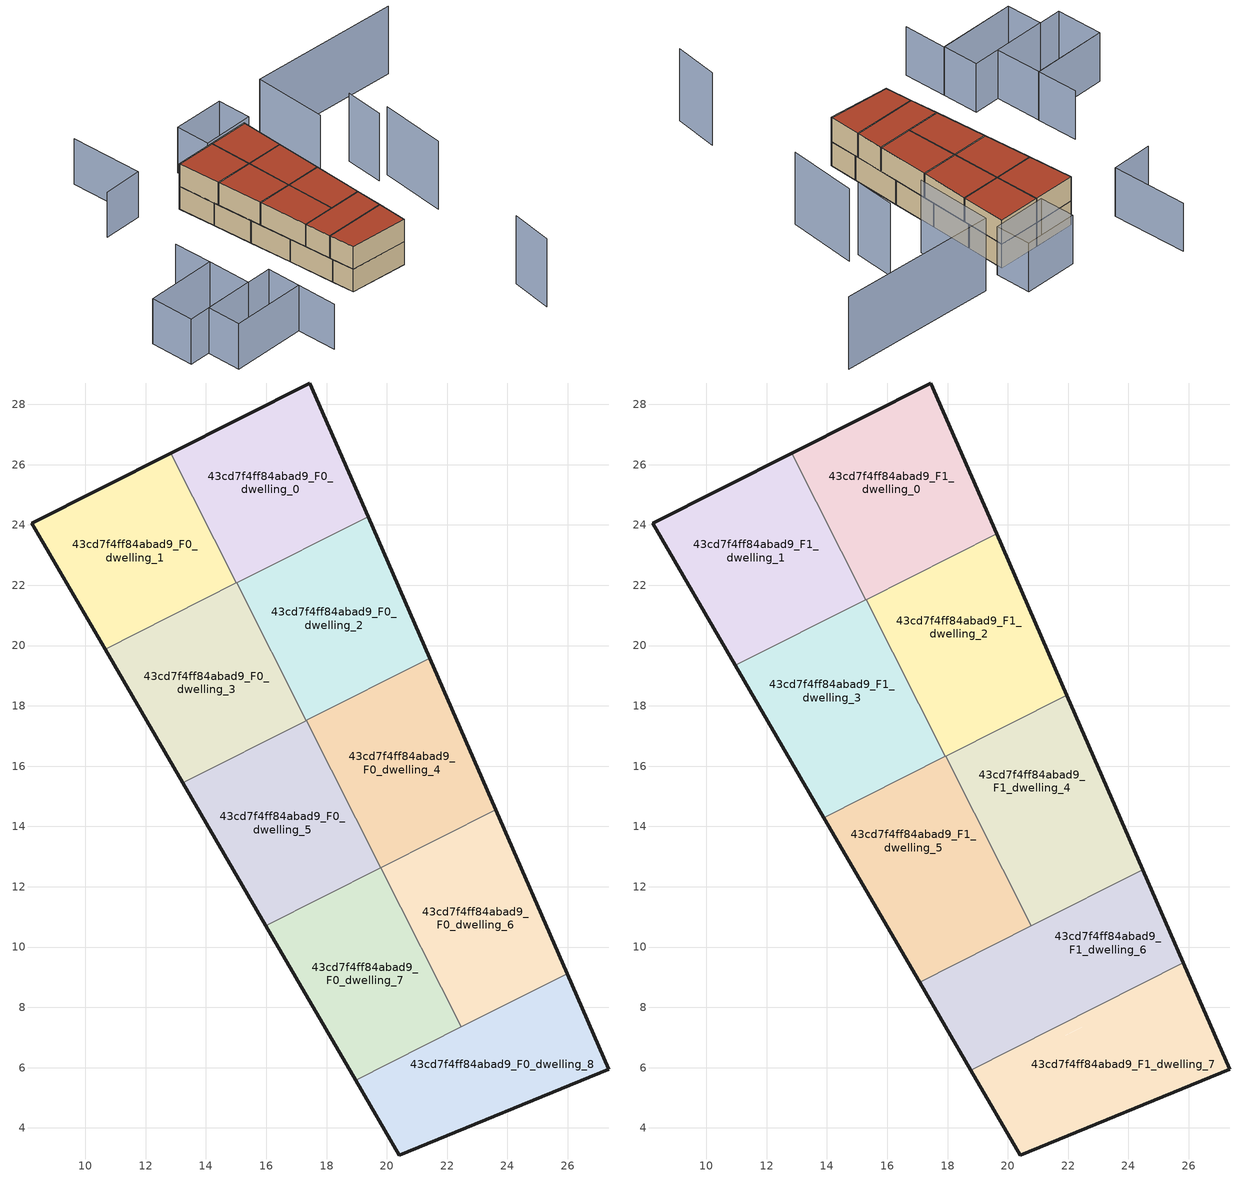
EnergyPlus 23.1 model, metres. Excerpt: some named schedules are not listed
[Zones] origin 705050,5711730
43cd7f4ff84abad9_F0_dwelling_0
 floor ground (EU_floor_Construction): 19.38,24.28 17.45,28.71 12.84,26.38 15.01,22.08 z0
 wall outside (EU_wall_Construction): 12.84,26.38 17.45,28.71 19.38,24.28 z0:3
 wall to 43cd7f4ff84abad9_F0_dwelling_1 (EU_wall_Construction): 15.01,22.08 12.84,26.38 z0:3
 wall to 43cd7f4ff84abad9_F0_dwelling_2 (EU_wall_Construction): 19.38,24.28 15.02,22.08 z0:3
 wall to 43cd7f4ff84abad9_F0_dwelling_3 (EU_wall_Construction): 15.01,22.08,1.5 15.02,22.08,0 15.01,22.08,0
43cd7f4ff84abad9_F0_dwelling_1
 floor ground (EU_floor_Construction): 15.01,22.08 12.84,26.38 8.22,24.06 10.65,19.88 z0
 wall outside (EU_wall_Construction): 10.65,19.88 8.22,24.06 12.84,26.38 z0:3
 wall to 43cd7f4ff84abad9_F0_dwelling_3 (EU_wall_Construction): 15.01,22.08 10.65,19.88 z0:3
43cd7f4ff84abad9_F0_dwelling_2
 floor ground (EU_floor_Construction): 21.42,19.58 19.38,24.28 15.02,22.08 17.32,17.51 z0
 wall outside (EU_wall_Construction): 19.38,24.28 21.42,19.58 z0:3
 wall to 43cd7f4ff84abad9_F0_dwelling_3 (EU_wall_Construction): 17.32,17.51 15.02,22.08 z0:3
 wall to 43cd7f4ff84abad9_F0_dwelling_4 (EU_wall_Construction): 21.42,19.58 17.33,17.51 z0:3
 wall to 43cd7f4ff84abad9_F0_dwelling_5 (EU_wall_Construction): 17.33,17.51 17.32,17.51 z0:3
43cd7f4ff84abad9_F0_dwelling_3
 floor ground (EU_floor_Construction): 17.32,17.51 15.02,22.08 10.65,19.88 13.23,15.45 z0
 wall outside (EU_wall_Construction): 13.23,15.45 10.65,19.88 z0:3
 wall to 43cd7f4ff84abad9_F0_dwelling_5 (EU_wall_Construction): 17.32,17.51 13.23,15.45 z0:3
43cd7f4ff84abad9_F0_dwelling_4
 floor ground (EU_floor_Construction): 23.61,14.55 21.42,19.58 17.33,17.51 19.79,12.63 z0
 wall outside (EU_wall_Construction): 21.42,19.58 23.61,14.55 z0:3
 wall to 43cd7f4ff84abad9_F0_dwelling_5 (EU_wall_Construction): 19.79,12.63 17.33,17.51 z0:3
 wall to 43cd7f4ff84abad9_F0_dwelling_6 (EU_wall_Construction): 23.61,14.55 19.8,12.63 z0:3
 wall to 43cd7f4ff84abad9_F0_dwelling_7 (EU_wall_Construction): 19.8,12.63 19.79,12.63 z0:3
43cd7f4ff84abad9_F0_dwelling_5
 floor ground (EU_floor_Construction): 19.79,12.63 17.33,17.51 13.23,15.45 15.98,10.71 z0
 wall outside (EU_wall_Construction): 15.98,10.71 13.23,15.45 z0:3
 wall to 43cd7f4ff84abad9_F0_dwelling_7 (EU_wall_Construction): 19.79,12.63 15.98,10.71 z0:3
43cd7f4ff84abad9_F0_dwelling_6
 floor ground (EU_floor_Construction): 25.98,9.12 23.61,14.55 19.8,12.63 22.46,7.35 z0
 wall outside (EU_wall_Construction): 23.61,14.55 25.98,9.12 z0:3
 wall to 43cd7f4ff84abad9_F0_dwelling_7 (EU_wall_Construction): 22.46,7.35 19.8,12.63 z0:3
 wall to 43cd7f4ff84abad9_F0_dwelling_8 (EU_wall_Construction): 25.98,9.12 22.46,7.35 z0:3
43cd7f4ff84abad9_F0_dwelling_7
 floor ground (EU_floor_Construction): 22.46,7.35 19.8,12.63 15.98,10.71 18.96,5.58 z0
 wall outside (EU_wall_Construction): 18.96,5.58 15.98,10.71 z0:3
 wall to 43cd7f4ff84abad9_F0_dwelling_8 (EU_wall_Construction): 22.46,7.35 18.96,5.58 z0:3
 roof outside (EU_roof_Construction): 19.8,12.63 20.78,10.7 17.07,8.84 20.77,10.7 19.8,12.63 15.98,10.71 z3
43cd7f4ff84abad9_F0_dwelling_8
 floor ground (EU_floor_Construction): 27.36,5.95 25.98,9.12 18.96,5.58 20.41,3.1 z0
 wall outside (EU_wall_Construction): 25.98,9.12 27.36,5.95 20.41,3.1 18.96,5.58 z0:3
43cd7f4ff84abad9_F1_dwelling_0
 floor to 43cd7f4ff84abad9_F0_dwelling_0 (EU_floor_Construction): 19.38,24.28 17.45,28.71 12.84,26.38 15.01,22.08 z3
 floor to 43cd7f4ff84abad9_F0_dwelling_3 (EU_floor_Construction): 15.3,21.52 15.02,22.08 15.29,21.52 z3
 floor to 43cd7f4ff84abad9_F0_dwelling_2 (EU_floor_Construction): 19.62,23.71 19.38,24.28 15.02,22.08 15.3,21.52 z3
 wall outside (EU_wall_Construction): 12.84,26.38 17.45,28.71 19.62,23.71 z3:6
 wall to 43cd7f4ff84abad9_F1_dwelling_1 (EU_wall_Construction): 15.29,21.52 12.84,26.38 z3:6
 wall to 43cd7f4ff84abad9_F1_dwelling_2 (EU_wall_Construction): 19.62,23.71 15.3,21.53 z3:6
 wall to 43cd7f4ff84abad9_F1_dwelling_3 (EU_wall_Construction): 15.3,21.53 15.29,21.52 z3:6
 roof outside (EU_roof_Construction): 17.45,28.71 19.62,23.71 15.29,21.52 12.84,26.38 z6
43cd7f4ff84abad9_F1_dwelling_1
 floor to 43cd7f4ff84abad9_F0_dwelling_1 (EU_floor_Construction): 15.01,22.08 12.84,26.38 8.22,24.06 10.65,19.88 z3
 floor to 43cd7f4ff84abad9_F0_dwelling_3 (EU_floor_Construction): 15.29,21.52 15.01,22.08 10.65,19.88 10.96,19.34 z3
 wall outside (EU_wall_Construction): 10.96,19.34 8.22,24.06 12.84,26.38 z3:6
 wall to 43cd7f4ff84abad9_F1_dwelling_3 (EU_wall_Construction): 15.29,21.52 10.96,19.34 z3:6
 roof outside (EU_roof_Construction): 12.84,26.38 15.29,21.52 10.96,19.34 8.22,24.06 z6
43cd7f4ff84abad9_F1_dwelling_2
 floor to 43cd7f4ff84abad9_F0_dwelling_2 (EU_floor_Construction): 21.42,19.58 19.62,23.71 15.3,21.53 17.32,17.51 z3
 floor to 43cd7f4ff84abad9_F0_dwelling_4 (EU_floor_Construction): 21.95,18.35 21.42,19.58 17.33,17.51 17.93,16.33 z3
 floor to 43cd7f4ff84abad9_F0_dwelling_5 (EU_floor_Construction): 17.93,16.33 17.32,17.51 17.92,16.32 z3
 wall outside (EU_wall_Construction): 19.62,23.71 21.95,18.35 z3:6
 wall to 43cd7f4ff84abad9_F1_dwelling_3 (EU_wall_Construction): 17.92,16.32 15.3,21.53 z3:6
 wall to 43cd7f4ff84abad9_F1_dwelling_4 (EU_wall_Construction): 21.95,18.35 17.93,16.33 z3:6
 wall to 43cd7f4ff84abad9_F1_dwelling_5 (EU_wall_Construction): 17.93,16.33 17.92,16.32 z3:6
 roof outside (EU_roof_Construction): 19.62,23.71 21.95,18.35 17.92,16.32 15.3,21.53 z6
43cd7f4ff84abad9_F1_dwelling_3
 floor to 43cd7f4ff84abad9_F0_dwelling_3 (EU_floor_Construction): 17.32,17.51 15.3,21.52 10.96,19.34 13.23,15.45 z3
 floor to 43cd7f4ff84abad9_F0_dwelling_5 (EU_floor_Construction): 17.92,16.32 17.32,17.51 13.23,15.45 13.9,14.29 z3
 wall outside (EU_wall_Construction): 13.9,14.29 10.96,19.34 z3:6
 wall to 43cd7f4ff84abad9_F1_dwelling_5 (EU_wall_Construction): 17.92,16.32 13.9,14.29 z3:6
 roof outside (EU_roof_Construction): 15.3,21.53 17.92,16.32 13.9,14.29 10.96,19.34 z6
43cd7f4ff84abad9_F1_dwelling_4
 floor to 43cd7f4ff84abad9_F0_dwelling_4 (EU_floor_Construction): 23.61,14.55 21.95,18.35 17.93,16.33 19.8,12.63 z3
 floor to 43cd7f4ff84abad9_F0_dwelling_6 (EU_floor_Construction): 24.47,12.57 23.61,14.55 19.8,12.63 20.78,10.7 z3
 wall outside (EU_wall_Construction): 21.95,18.35 24.47,12.57 z3:6
 wall to 43cd7f4ff84abad9_F1_dwelling_5 (EU_wall_Construction): 20.77,10.7 17.93,16.33 z3:6
 wall to 43cd7f4ff84abad9_F1_dwelling_6 (EU_wall_Construction): 24.47,12.57 20.77,10.7 z3:6
 roof outside (EU_roof_Construction): 21.95,18.35 24.47,12.57 20.77,10.7 17.93,16.33 z6
43cd7f4ff84abad9_F1_dwelling_5
 floor to 43cd7f4ff84abad9_F0_dwelling_5 (EU_floor_Construction): 19.79,12.63 17.93,16.33 13.9,14.29 15.98,10.71 z3
 floor to 43cd7f4ff84abad9_F0_dwelling_7 (EU_floor_Construction): 20.77,10.7 19.8,12.63 15.98,10.71 17.07,8.84 z3
 wall outside (EU_wall_Construction): 17.07,8.84 13.9,14.29 z3:6
 wall to 43cd7f4ff84abad9_F1_dwelling_6 (EU_wall_Construction): 20.77,10.7 17.07,8.84 z3:6
 roof outside (EU_roof_Construction): 17.93,16.33 20.77,10.7 17.07,8.84 13.9,14.29 z6
43cd7f4ff84abad9_F1_dwelling_6
 floor to 43cd7f4ff84abad9_F0_dwelling_6 (EU_floor_Construction): 25.82,9.47 24.47,12.57 20.78,10.7 22.29,7.69 z3
 floor to 43cd7f4ff84abad9_F0_dwelling_7 (EU_floor_Construction): 22.29,7.69 20.78,10.7 17.07,8.84 18.77,5.92 z3
 wall outside (EU_wall_Construction): 24.47,12.57 25.82,9.47 / 18.77,5.92 17.07,8.84 z3:6
 wall to 43cd7f4ff84abad9_F1_dwelling_7 (EU_wall_Construction): 25.82,9.47 18.77,5.92 z3:6
 roof outside (EU_roof_Construction): 24.47,12.57 25.82,9.47 18.77,5.92 17.07,8.84 z6
43cd7f4ff84abad9_F1_dwelling_7
 floor to 43cd7f4ff84abad9_F0_dwelling_7 (EU_floor_Construction): 22.46,7.35 22.29,7.69 18.77,5.92 18.96,5.58 z3
 floor to 43cd7f4ff84abad9_F0_dwelling_8 (EU_floor_Construction): 27.36,5.95 25.98,9.12 18.96,5.58 20.41,3.1 z3
 floor to 43cd7f4ff84abad9_F0_dwelling_6 (EU_floor_Construction): 25.98,9.12 25.82,9.47 22.29,7.69 22.46,7.35 z3
 wall outside (EU_wall_Construction): 25.82,9.47 27.36,5.95 20.41,3.1 18.77,5.92 z3:6
 roof outside (EU_roof_Construction): 25.82,9.47 27.36,5.95 20.41,3.1 18.77,5.92 z6
shading: 3.85,-5.96 12.4,-1.55 / 12.4,-1.55 14.79,-6.17 / 2.66,10.23 4.94,5.84 / 4.94,5.84 -3.2,1.62 / -0.77,32.31 3.55,24.18 / 3.55,24.18 -0.88,21.82 / 1.85,-2.08 10.4,2.32 / 10.4,2.32 12.4,-1.56 / 12.4,-1.56 3.85,-5.97 / 3.85,-5.97 1.85,-2.08 / 4.92,5.85 7.51,0.83 / 7.51,0.83 -0.63,-3.37 / -0.63,-3.37 -3.22,1.64 / -3.22,1.64 4.92,5.85 / 10.43,30.44 16.3,33.46 / 16.3,33.46 18.28,29.6 / 18.28,29.6 12.41,26.58 / 12.41,26.58 10.43,30.44 z0:6; 39,-6.71 37.4,-1.6 / 34.36,14.24 31.46,22.18 / 30.24,21.41 28.48,25.93 / 24.11,23.26 20.32,31.78 / 20.32,31.78 38.07,39.67 z0:9
[Building]
EU S2 Campaign: North Axis=0; Terrain=City; Solar Distribution=FullExterior
[Site:Location]
London: Latitude=51.5; Longitude=-0.5; Time Zone=0; Elevation=25
[SizingPeriod:WeatherFileDays]
AnnualSizingPeriod: Begin Month=1; Begin Day of Month=1; End Month=12; End Day of Month=31; Day of Week for Start Day=Monday; Use Weather File Daylight Saving Period=No; Use Weather File Rain and Snow Indicators=No
[MATERIAL]
EU_InternalMass_Material: Roughness=MediumRough; Thickness=0.1; Conductivity=1; Density=1800; Specific Heat=900; Thermal Absorptance=0.9; Solar Absorptance=0.7; Visible Absorptance=0.7
[MATERIAL:NOMASS] Roughness=MediumRough; Thermal Absorptance=0.9; Solar Absorptance=0.7; Visible Absorptance=0.7
Name | Thermal Resistance
EU_wall_NoMass | 1.04674
EU_roof_NoMass | 4.32442
EU_floor_NoMass | 2.04616
[CONSTRUCTION]
EU_wall_Construction: EU_wall_NoMass
EU_roof_Construction: EU_roof_NoMass
EU_floor_Construction: EU_floor_NoMass
EU_InternalMass_Construction: EU_InternalMass_Material
[ZONE] Type=1; Multiplier=1; Ceiling Height=autocalculate; Floor Area=autocalculate; Part of Total Floor Area=Yes
Name | Volume
43cd7f4ff84abad9_F0_dwelling_0 | 72.7332
43cd7f4ff84abad9_F1_dwelling_0 | 81.8364
43cd7f4ff84abad9_F0_dwelling_1; 43cd7f4ff84abad9_F0_dwelling_5 | 72.7427
43cd7f4ff84abad9_F1_dwelling_1 | 81.8218
43cd7f4ff84abad9_F0_dwelling_2 | 72.739
43cd7f4ff84abad9_F1_dwelling_2 | 81.813
43cd7f4ff84abad9_F0_dwelling_3 | 72.7229
43cd7f4ff84abad9_F1_dwelling_3 | 81.8254
43cd7f4ff84abad9_F0_dwelling_4; 43cd7f4ff84abad9_F0_dwelling_6 | 72.7258
43cd7f4ff84abad9_F1_dwelling_4 | 81.8188
43cd7f4ff84abad9_F1_dwelling_5 | 81.8269
43cd7f4ff84abad9_F1_dwelling_6 | 81.8152
43cd7f4ff84abad9_F0_dwelling_7 | 72.7324
43cd7f4ff84abad9_F1_dwelling_7 | 81.8262
43cd7f4ff84abad9_F0_dwelling_8 | 72.7317
[INTERNALMASS] Construction=EU_InternalMass_Construction
Name | Zone or ZoneList | Surface Area
43cd7f4ff84abad9_F0_dwelling_0_EU_InternalMass | 43cd7f4ff84abad9_F0_dwelling_0 | 24.2441
43cd7f4ff84abad9_F0_dwelling_1_EU_InternalMass | 43cd7f4ff84abad9_F0_dwelling_1 | 24.2477
43cd7f4ff84abad9_F0_dwelling_2_EU_InternalMass | 43cd7f4ff84abad9_F0_dwelling_2 | 24.2466
43cd7f4ff84abad9_F0_dwelling_3_EU_InternalMass | 43cd7f4ff84abad9_F0_dwelling_3 | 24.2414
43cd7f4ff84abad9_F0_dwelling_4_EU_InternalMass | 43cd7f4ff84abad9_F0_dwelling_4 | 24.242
43cd7f4ff84abad9_F0_dwelling_5_EU_InternalMass | 43cd7f4ff84abad9_F0_dwelling_5 | 24.2473
43cd7f4ff84abad9_F0_dwelling_6_EU_InternalMass | 43cd7f4ff84abad9_F0_dwelling_6 | 24.2428
43cd7f4ff84abad9_F0_dwelling_7_EU_InternalMass | 43cd7f4ff84abad9_F0_dwelling_7 | 24.2437
43cd7f4ff84abad9_F0_dwelling_8_EU_InternalMass | 43cd7f4ff84abad9_F0_dwelling_8 | 24.2439
43cd7f4ff84abad9_F1_dwelling_0_EU_InternalMass | 43cd7f4ff84abad9_F1_dwelling_0 | 27.2783
43cd7f4ff84abad9_F1_dwelling_1_EU_InternalMass | 43cd7f4ff84abad9_F1_dwelling_1 | 27.2735
43cd7f4ff84abad9_F1_dwelling_2_EU_InternalMass | 43cd7f4ff84abad9_F1_dwelling_2 | 27.2721
43cd7f4ff84abad9_F1_dwelling_3_EU_InternalMass | 43cd7f4ff84abad9_F1_dwelling_3 | 27.275
43cd7f4ff84abad9_F1_dwelling_4_EU_InternalMass | 43cd7f4ff84abad9_F1_dwelling_4 | 27.2724
43cd7f4ff84abad9_F1_dwelling_5_EU_InternalMass | 43cd7f4ff84abad9_F1_dwelling_5 | 27.2764
43cd7f4ff84abad9_F1_dwelling_6_EU_InternalMass | 43cd7f4ff84abad9_F1_dwelling_6 | 27.2719
43cd7f4ff84abad9_F1_dwelling_7_EU_InternalMass | 43cd7f4ff84abad9_F1_dwelling_7 | 27.2754
[OTHEREQUIPMENT] Fuel Type=Electricity; Design Level Calculation Method=Watts/Area; Power per Zone Floor Area=1; Fraction Latent=0; Fraction Radiant=0; Fraction Lost=0; Carbon Dioxide Generation Rate=0; EndUse Subcategory=EU_Step8_InternalGains
Name | Zone or ZoneList or Space or SpaceList | Schedule
EU_Step8_InternalGain_43cd7f4ff84abad9_F0_dwelling_0_f000 | 43cd7f4ff84abad9_F0_dwelling_0 | EU_Step8_GainSchedule_43cd7f4ff84abad9_F0_dwelling_0_f000
EU_Step8_InternalGain_43cd7f4ff84abad9_F0_dwelling_1_f000 | 43cd7f4ff84abad9_F0_dwelling_1 | EU_Step8_GainSchedule_43cd7f4ff84abad9_F0_dwelling_1_f000
EU_Step8_InternalGain_43cd7f4ff84abad9_F0_dwelling_2_f000 | 43cd7f4ff84abad9_F0_dwelling_2 | EU_Step8_GainSchedule_43cd7f4ff84abad9_F0_dwelling_2_f000
EU_Step8_InternalGain_43cd7f4ff84abad9_F0_dwelling_3_f000 | 43cd7f4ff84abad9_F0_dwelling_3 | EU_Step8_GainSchedule_43cd7f4ff84abad9_F0_dwelling_3_f000
EU_Step8_InternalGain_43cd7f4ff84abad9_F0_dwelling_4_f000 | 43cd7f4ff84abad9_F0_dwelling_4 | EU_Step8_GainSchedule_43cd7f4ff84abad9_F0_dwelling_4_f000
EU_Step8_InternalGain_43cd7f4ff84abad9_F0_dwelling_5_f000 | 43cd7f4ff84abad9_F0_dwelling_5 | EU_Step8_GainSchedule_43cd7f4ff84abad9_F0_dwelling_5_f000
EU_Step8_InternalGain_43cd7f4ff84abad9_F0_dwelling_6_f000 | 43cd7f4ff84abad9_F0_dwelling_6 | EU_Step8_GainSchedule_43cd7f4ff84abad9_F0_dwelling_6_f000
EU_Step8_InternalGain_43cd7f4ff84abad9_F0_dwelling_7_f000 | 43cd7f4ff84abad9_F0_dwelling_7 | EU_Step8_GainSchedule_43cd7f4ff84abad9_F0_dwelling_7_f000
EU_Step8_InternalGain_43cd7f4ff84abad9_F0_dwelling_8_f000 | 43cd7f4ff84abad9_F0_dwelling_8 | EU_Step8_GainSchedule_43cd7f4ff84abad9_F0_dwelling_8_f000
EU_Step8_InternalGain_43cd7f4ff84abad9_F1_dwelling_0_f000 | 43cd7f4ff84abad9_F1_dwelling_0 | EU_Step8_GainSchedule_43cd7f4ff84abad9_F1_dwelling_0_f000
EU_Step8_InternalGain_43cd7f4ff84abad9_F1_dwelling_1_f000 | 43cd7f4ff84abad9_F1_dwelling_1 | EU_Step8_GainSchedule_43cd7f4ff84abad9_F1_dwelling_1_f000
EU_Step8_InternalGain_43cd7f4ff84abad9_F1_dwelling_2_f000 | 43cd7f4ff84abad9_F1_dwelling_2 | EU_Step8_GainSchedule_43cd7f4ff84abad9_F1_dwelling_2_f000
EU_Step8_InternalGain_43cd7f4ff84abad9_F1_dwelling_3_f000 | 43cd7f4ff84abad9_F1_dwelling_3 | EU_Step8_GainSchedule_43cd7f4ff84abad9_F1_dwelling_3_f000
EU_Step8_InternalGain_43cd7f4ff84abad9_F1_dwelling_4_f000 | 43cd7f4ff84abad9_F1_dwelling_4 | EU_Step8_GainSchedule_43cd7f4ff84abad9_F1_dwelling_4_f000
EU_Step8_InternalGain_43cd7f4ff84abad9_F1_dwelling_5_f000 | 43cd7f4ff84abad9_F1_dwelling_5 | EU_Step8_GainSchedule_43cd7f4ff84abad9_F1_dwelling_5_f000
EU_Step8_InternalGain_43cd7f4ff84abad9_F1_dwelling_6_f000 | 43cd7f4ff84abad9_F1_dwelling_6 | EU_Step8_GainSchedule_43cd7f4ff84abad9_F1_dwelling_6_f000
EU_Step8_InternalGain_43cd7f4ff84abad9_F1_dwelling_7_f000 | 43cd7f4ff84abad9_F1_dwelling_7 | EU_Step8_GainSchedule_43cd7f4ff84abad9_F1_dwelling_7_f000
[ZONEVENTILATION:DESIGNFLOWRATE] Schedule=EU_AlwaysOn; Design Flow Rate Calculation Method=AirChanges/Hour; Air Changes per Hour=0.488719; Ventilation Type=Natural; Fan Pressure Rise=0; Fan Total Efficiency=1; Constant Term Coefficient=1; Temperature Term Coefficient=0; Velocity Term Coefficient=0; Velocity Squared Term Coefficient=0; Minimum Indoor Temperature=-100; Maximum Indoor Temperature=100; Delta Temperature=-100; Minimum Outdoor Temperature=-100; Maximum Outdoor Temperature=100; Maximum Wind Speed=40
Name | Zone or ZoneList or Space or SpaceList
EU_ConstantAir_43cd7f4ff84abad9_F0_dwelling_0 | 43cd7f4ff84abad9_F0_dwelling_0
EU_ConstantAir_43cd7f4ff84abad9_F0_dwelling_1 | 43cd7f4ff84abad9_F0_dwelling_1
EU_ConstantAir_43cd7f4ff84abad9_F0_dwelling_2 | 43cd7f4ff84abad9_F0_dwelling_2
EU_ConstantAir_43cd7f4ff84abad9_F0_dwelling_3 | 43cd7f4ff84abad9_F0_dwelling_3
EU_ConstantAir_43cd7f4ff84abad9_F0_dwelling_4 | 43cd7f4ff84abad9_F0_dwelling_4
EU_ConstantAir_43cd7f4ff84abad9_F0_dwelling_5 | 43cd7f4ff84abad9_F0_dwelling_5
EU_ConstantAir_43cd7f4ff84abad9_F0_dwelling_6 | 43cd7f4ff84abad9_F0_dwelling_6
EU_ConstantAir_43cd7f4ff84abad9_F0_dwelling_7 | 43cd7f4ff84abad9_F0_dwelling_7
EU_ConstantAir_43cd7f4ff84abad9_F0_dwelling_8 | 43cd7f4ff84abad9_F0_dwelling_8
EU_ConstantAir_43cd7f4ff84abad9_F1_dwelling_0 | 43cd7f4ff84abad9_F1_dwelling_0
EU_ConstantAir_43cd7f4ff84abad9_F1_dwelling_1 | 43cd7f4ff84abad9_F1_dwelling_1
EU_ConstantAir_43cd7f4ff84abad9_F1_dwelling_2 | 43cd7f4ff84abad9_F1_dwelling_2
EU_ConstantAir_43cd7f4ff84abad9_F1_dwelling_3 | 43cd7f4ff84abad9_F1_dwelling_3
EU_ConstantAir_43cd7f4ff84abad9_F1_dwelling_4 | 43cd7f4ff84abad9_F1_dwelling_4
EU_ConstantAir_43cd7f4ff84abad9_F1_dwelling_5 | 43cd7f4ff84abad9_F1_dwelling_5
EU_ConstantAir_43cd7f4ff84abad9_F1_dwelling_6 | 43cd7f4ff84abad9_F1_dwelling_6
EU_ConstantAir_43cd7f4ff84abad9_F1_dwelling_7 | 43cd7f4ff84abad9_F1_dwelling_7
[HVACTEMPLATE:THERMOSTAT] Constant Heating Setpoint=20; Constant Cooling Setpoint=50
EU_HeatOnly_43cd7f4ff84abad9_F0_dwelling_0; EU_HeatOnly_43cd7f4ff84abad9_F0_dwelling_1; EU_HeatOnly_43cd7f4ff84abad9_F0_dwelling_2; EU_HeatOnly_43cd7f4ff84abad9_F0_dwelling_3; EU_HeatOnly_43cd7f4ff84abad9_F0_dwelling_4; EU_HeatOnly_43cd7f4ff84abad9_F0_dwelling_5; EU_HeatOnly_43cd7f4ff84abad9_F0_dwelling_6; EU_HeatOnly_43cd7f4ff84abad9_F0_dwelling_7; EU_HeatOnly_43cd7f4ff84abad9_F0_dwelling_8; EU_HeatOnly_43cd7f4ff84abad9_F1_dwelling_0; EU_HeatOnly_43cd7f4ff84abad9_F1_dwelling_1; EU_HeatOnly_43cd7f4ff84abad9_F1_dwelling_2
